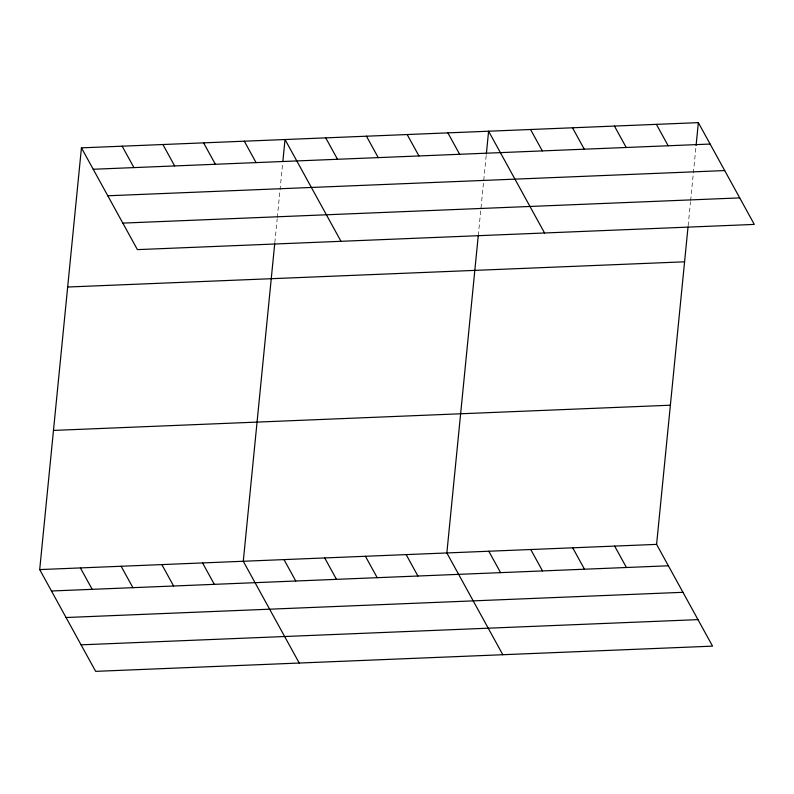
<?xml version="1.0" encoding="UTF-8"?>
<svg xmlns="http://www.w3.org/2000/svg" width="794" height="794" viewBox="0 0 794 794"><rect width="100%" height="100%" fill="white"/><g stroke="black" fill="none" stroke-linecap="round" stroke-linejoin="round"><path stroke-width="0.6" stroke-dasharray="3.97 2.98" d="M274.813 242.706L277.185 218.717M277.305 217.516L279.915 191.126M280.034 189.925L282.773 162.323M478.266 235.59L486.226 155.207M688.14 225.824L690.512 201.825M690.631 200.624L693.241 174.233M693.361 173.032L696.09 145.441"/><path stroke-width="1.19" d="M688.021 227.024L656.598 544.376L712.555 646.147L95.647 671.357L39.7 569.586L81.445 147.853L698.353 122.643L754.3 224.414L137.402 249.624L81.445 147.853M274.694 243.907L243.282 561.269L299.229 663.04M282.882 161.122L285.026 139.536L340.973 241.307M478.266 235.59L446.853 552.952L502.81 654.722M486.345 154.006L488.598 131.208L544.555 232.989M696.09 145.441L698.353 122.643M93.216 169.261L710.124 144.051M107.795 195.781L724.704 170.571M122.822 223.104L739.72 197.895M67.669 287.021L684.577 261.812M53.476 430.417L670.374 405.208M39.7 569.586L656.598 544.376M51.471 590.994L668.369 565.785M66.051 617.514L682.949 592.304M81.067 644.837L697.976 619.628M656.4 124.35L668.171 145.768M614.447 126.067L626.218 147.486M572.504 127.784L584.275 149.193M530.551 129.501L542.322 150.91M447.885 132.876L459.657 154.284M407.173 134.543L418.944 155.952M614.655 546.093L626.426 567.502M366.461 136.201L378.232 157.619M572.702 547.8L584.473 569.219M325.738 137.868L337.51 159.276M530.749 549.517L542.52 570.926M488.806 551.235L500.577 572.643M244.314 141.193L256.085 162.611M203.592 142.86L215.363 164.269M406.141 554.609L417.912 576.017M162.879 144.518L174.65 165.936M365.429 556.276L377.2 577.685M122.167 146.185L133.938 167.594M324.706 557.934L336.477 579.352M283.994 559.601L295.765 581.01M202.559 562.926L214.33 584.344M161.847 564.594L173.618 586.002M121.135 566.261L132.906 587.669M80.412 567.918L92.183 589.337"/></g></svg>
